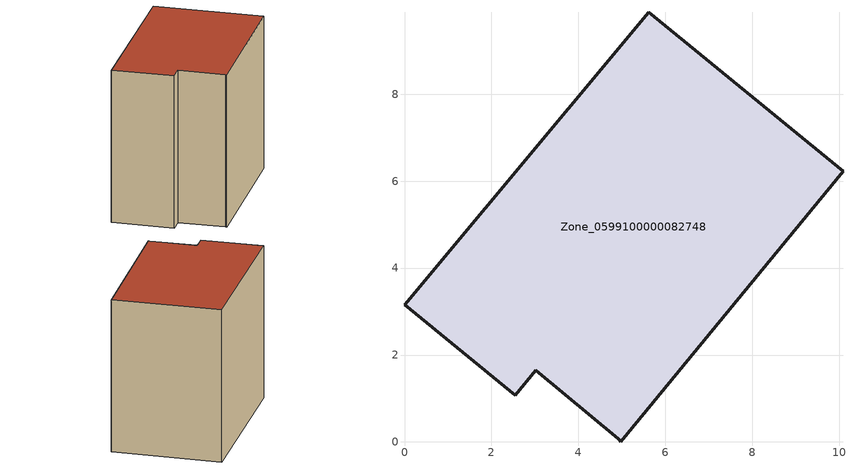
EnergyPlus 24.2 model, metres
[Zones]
Zone_0599100000082748
 floor ground (C_G): 4.92,0.07 3.02,1.65 2.55,1.07 0,3.16 5.62,9.89 10.09,6.23 4.98,0 z0
 wall outside (C_F): 3.02,1.65 4.92,0.07 4.98,0 10.09,6.23 5.62,9.89 0,3.16 2.55,1.07 3.02,1.65 z0:8.37
 roof outside (C_R): 4.98,0 10.09,6.23 5.62,9.89 0,3.16 2.55,1.07 3.02,1.65 4.92,0.07 z8.37
[BUILDING]
Pand.0599100000082748: North Axis=0; Terrain=City; Loads Convergence Tolerance Value=0.04; Temperature Convergence Tolerance Value=0.4; Solar Distribution=FullExterior; Maximum Number of Warmup Days=25; Minimum Number of Warmup Days=1
[Site:Location]
Rotterdam.The.Hague.AP_ZH_NLD Design_Conditions: Latitude=51.96; Longitude=4.45; Time Zone=1; Elevation=-4.5
[SITE:GROUNDTEMPERATURE:BUILDINGSURFACE]
18, 18, 18, 18, 18, 18, 18, 18, 18, 18, 18, 18
[MATERIAL] Thermal Absorptance=0.9; Solar Absorptance=0.7; Visible Absorptance=0.7
Name | Roughness | Thickness | Conductivity | Density | Specific Heat
G.TI.1946-1964 | MediumSmooth | 0.15 | 1 | 540 | 1210
F.TI.1946-1964 | Rough | 0.3 | 0.857143 | 1920 | 840
R.TI.1946-1964 | MediumRough | 0.2 | 0.277778 | 1500 | 1000
[CONSTRUCTION]
C_G: G.TI.1946-1964
C_F: F.TI.1946-1964
C_R: R.TI.1946-1964
[ZONE]
Zone_0599100000082748: Type=1; Multiplier=1; Ceiling Height=Autocalculate; Volume=Autocalculate; Floor Area=autocalculate; Part of Total Floor Area=Yes
[ZONEINFILTRATION:DESIGNFLOWRATE]
Infil_Zone_0599100000082748: Zone or ZoneList or Space or SpaceList=Zone_0599100000082748; Schedule=AlwaysOn; Design Flow Rate Calculation Method=Flow/Area; Flow Rate per Floor Area=0.003; Constant Term Coefficient=1; Temperature Term Coefficient=0; Velocity Term Coefficient=0; Velocity Squared Term Coefficient=0
[HVACTEMPLATE:ZONE:IDEALLOADSAIRSYSTEM]
Zone_0599100000082748: Maximum Heating Supply Air Temperature=50; Minimum Cooling Supply Air Temperature=13; Maximum Heating Supply Air Humidity Ratio=0.0156; Minimum Cooling Supply Air Humidity Ratio=0.0077; Heating Limit=NoLimit; Cooling Limit=NoLimit; Dehumidification Control Type=ConstantSensibleHeatRatio; Cooling Sensible Heat Ratio=0.7; Dehumidification Setpoint=60; Humidification Control Type=None; Humidification Setpoint=30; Outdoor Air Method=None; Outdoor Air Flow Rate per Person=0.00944; Outdoor Air Flow Rate per Zone Floor Area=0; Outdoor Air Flow Rate per Zone=0; Demand Controlled Ventilation Type=None; Outdoor Air Economizer Type=NoEconomizer; Heat Recovery Type=None; Sensible Heat Recovery Effectiveness=0.7; Latent Heat Recovery Effectiveness=0.65
[ZONECONTROL:THERMOSTAT]
ThermostatControl_Zone_0599100000082748: Zone or ZoneList=Zone_0599100000082748; Control Type Schedule=DualSetpointControlType; Control 1=Thermostat_Zone_0599100000082748; Temperature Difference Between Cutout And Setpoint=0
[THERMOSTATSETPOINT:DUALSETPOINT]
Thermostat_Zone_0599100000082748: Heating Setpoint Temperature Schedule=HeatingSetpoint_Zone_0599100000082748; Cooling Setpoint Temperature Schedule=CoolingSetpoint_Zone_0599100000082748
[SCHEDULE:COMPACT]
HeatingSetpoint_Zone_0599100000082748: Through: 12/31, For: AllDays, Until: 24:00, 21
CoolingSetpoint_Zone_0599100000082748: Through: 12/31, For: AllDays, Until: 24:00, 24
DualSetpointControlType: Through: 12/31, For: AllDays, Until: 24:00, 4
AlwaysOn: Through: 12/31, For: AllDays, Until: 24:00, 1
